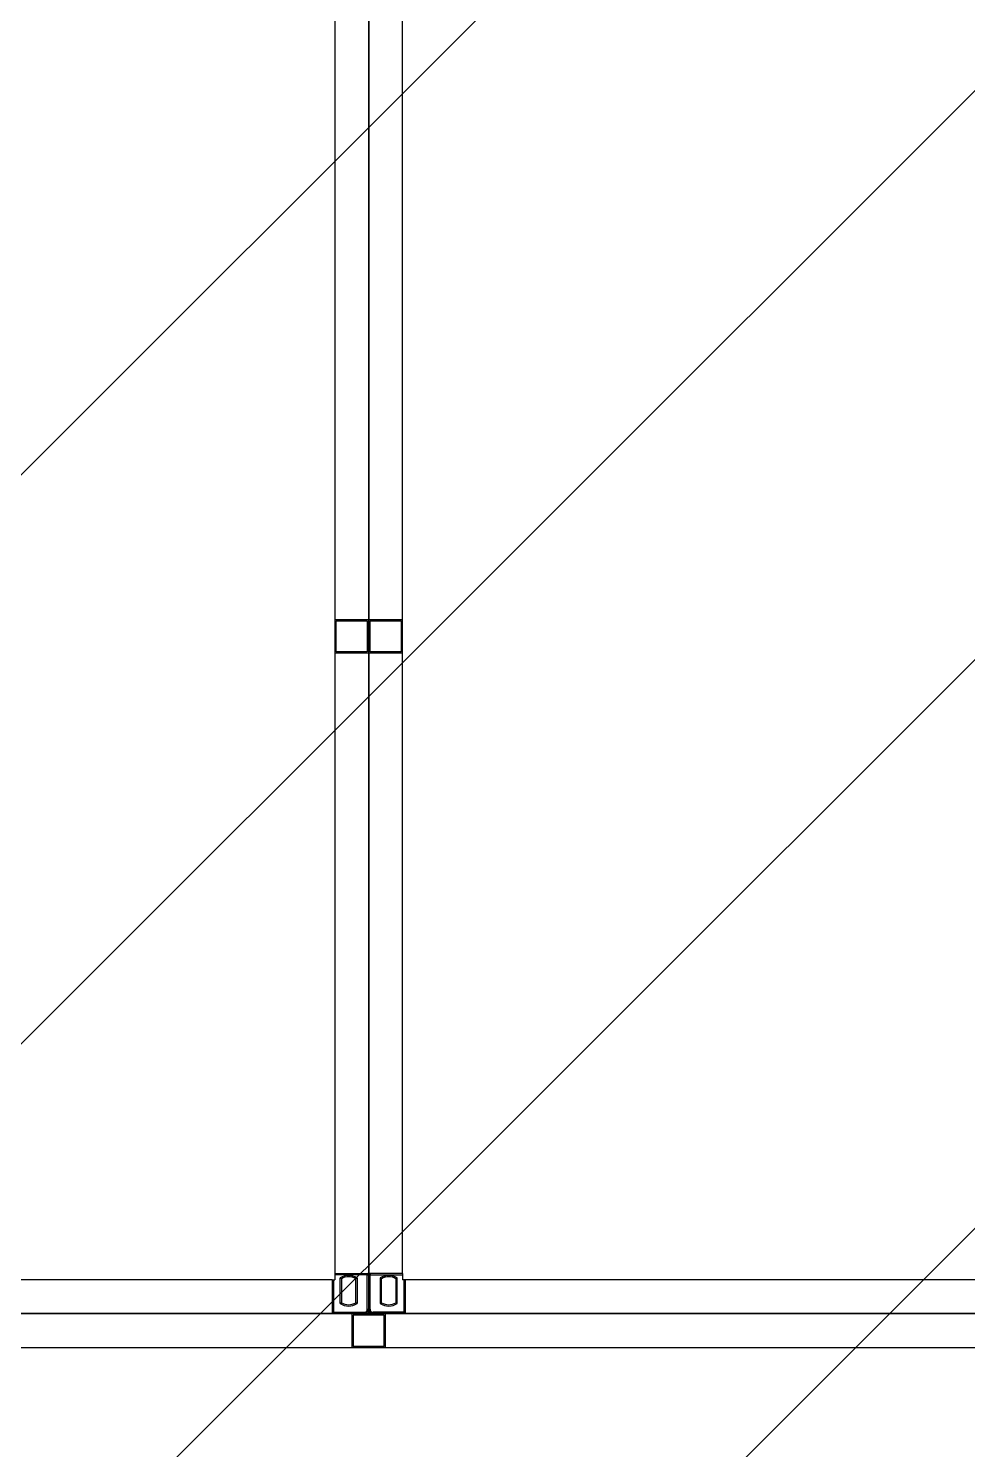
# Model space of a CAD drawing. Header units: millimetres. Extents: x 4133871 to 4440428, y -545651 to -495191.
# Drawn here: x 4276887.3 to 4277136.8, y -500579.2 to -500201.5 of the extents above; entities that cross this region are included whole.
import ezdxf

# ---------------------------------------------------------------- set-up
doc = ezdxf.new("R2010")
doc.units = ezdxf.units.MM
doc.header["$LTSCALE"] = 60
doc.layers.add('3', color=3, linetype='Continuous')

# ---------------------------------------------------------------- blocks, each defined once
blk = doc.blocks.new('KEY PLAN_NEW')
at = {"color": 253}
for p, q in [((-1346.86, -1315.5), (-1346.86, -1428.38)), ((-1340.86, -1428.38), (-1340.86, -1315.5)), ((-1346.86, -1370.44), (-1346.86, -1373.44)), ((-1346.86, -1370.44), (-1343.86, -1370.44)), ((-1346.74, -1373.32), (-1346.74, -1370.56)), ((-1346.74, -1370.56), (-1343.98, -1370.56)), ((-1343.98, -1370.56), (-1343.98, -1373.32)), ((-1343.98, -1370.56), (-1343.98, -1373.32)), ((-1343.86, -1373.44), (-1343.86, -1370.44)), ((-1343.86, -1370.44), (-1343.86, -1373.44)), ((-1343.86, -1370.44), (-1340.86, -1370.44)), ((-1343.74, -1373.32), (-1343.74, -1370.56)), ((-1343.74, -1370.56), (-1340.98, -1370.56)), ((-1340.98, -1370.56), (-1340.98, -1373.32)), ((-1340.98, -1370.56), (-1340.98, -1373.32)), ((-1340.86, -1373.44), (-1340.86, -1370.44)), ((-1343.86, -1373.44), (-1346.86, -1373.44)), ((-1343.98, -1373.32), (-1346.74, -1373.32)), ((-1340.86, -1373.44), (-1343.86, -1373.44)), ((-1340.98, -1373.32), (-1343.74, -1373.32)), ((-1346.86, -1428.38), (-1346.86, -1428.94)), ((-1340.86, -1428.38), (-1340.86, -1428.94)), ((-1347.1, -1428.94), (-1400.62, -1428.94)), ((-1347.1, -1428.94), (-1346.86, -1428.94)), ((-1340.62, -1428.94), (-1340.86, -1428.94)), ((-1287.1, -1428.94), (-1340.62, -1428.94)), ((-1345.36, -1431.94), (-1345.36, -1434.94)), ((-1345.36, -1431.94), (-1342.36, -1431.94)), ((-1342.48, -1432.06), (-1345.24, -1432.06)), ((-1342.48, -1432.06), (-1345.24, -1432.06)), ((-1345.24, -1432.06), (-1345.24, -1434.82)), ((-1342.48, -1434.82), (-1342.48, -1432.06)), ((-1342.36, -1434.94), (-1342.36, -1431.94)), ((-1580.3, -1434.94), (-1287.42, -1434.94)), ((-1342.36, -1434.94), (-1345.36, -1434.94)), ((-1345.24, -1434.82), (-1342.48, -1434.82))]:
    blk.add_line(p, q, dxfattribs=at)
at = {"color": 253, "linetype": 'Continuous'}
for p, q in [((-1346.86, -1428.38), (-1343.86, -1428.38)), ((-1343.98, -1428.5), (-1346.86, -1428.5)), ((-1346.4, -1431.04), (-1346.4, -1428.78)), ((-1346.28, -1428.85), (-1346.28, -1430.98)), ((-1345.01, -1430.98), (-1345.01, -1428.85)), ((-1344.89, -1428.78), (-1344.89, -1431.04)), ((-1343.98, -1428.38), (-1343.98, -1428.5)), ((-1343.98, -1428.5), (-1343.86, -1428.5)), ((-1343.98, -1431.53), (-1343.98, -1428.5)), ((-1340.86, -1428.38), (-1343.86, -1428.38)), ((-1343.74, -1428.5), (-1343.86, -1428.5)), ((-1343.74, -1428.38), (-1343.74, -1428.5)), ((-1343.74, -1428.5), (-1340.86, -1428.5)), ((-1343.74, -1431.53), (-1343.74, -1428.5)), ((-1342.84, -1428.78), (-1342.84, -1431.04)), ((-1342.72, -1430.98), (-1342.72, -1428.85)), ((-1341.45, -1428.85), (-1341.45, -1430.98)), ((-1341.33, -1431.04), (-1341.33, -1428.78)), ((-1347.1, -1428.94), (-1347.1, -1431.94)), ((-1346.98, -1428.94), (-1346.98, -1431.82)), ((-1340.74, -1428.94), (-1340.74, -1431.82)), ((-1340.62, -1428.94), (-1340.62, -1431.94)), ((-1347.1, -1431.82), (-1346.98, -1431.82)), ((-1346.98, -1431.94), (-1346.98, -1431.82)), ((-1346.98, -1431.82), (-1344.27, -1431.82)), ((-1344.27, -1431.82), (-1344.27, -1431.94)), ((-1343.98, -1431.53), (-1343.86, -1431.53)), ((-1343.98, -1431.82), (-1343.98, -1431.82)), ((-1343.98, -1431.82), (-1343.98, -1431.82)), ((-1343.74, -1431.53), (-1343.86, -1431.53)), ((-1343.74, -1431.82), (-1343.74, -1431.82)), ((-1343.74, -1431.82), (-1343.74, -1431.82)), ((-1343.45, -1431.82), (-1343.45, -1431.94)), ((-1340.74, -1431.82), (-1343.45, -1431.82)), ((-1340.74, -1431.94), (-1340.74, -1431.82)), ((-1340.62, -1431.82), (-1340.74, -1431.82))]:
    blk.add_line(p, q, dxfattribs=at)
at = {"color": 253}
for points in [[(-1403.86, -1311.94), (-1343.86, -1311.94), (-1343.86, -1431.94), (-1403.86, -1431.94)], [(-1343.86, -1311.94), (-1283.86, -1311.94), (-1283.86, -1431.94), (-1343.86, -1431.94)], [(-1583.86, -1491.94), (-1583.86, -1431.94), (-1283.86, -1431.94), (-1283.86, -1491.94)]]:
    blk.add_lwpolyline(points, close=True, dxfattribs=at)
at = {"color": 253, "linetype": 'Continuous'}
for centre, radius, start, end in [((-1345.64, -1429.91), 1.36, 56.2792, 123.7208), ((-1345.64, -1429.91), 1.24, 59.1964, 120.8036), ((-1343.98, -1428.5), 0.12, 0, 90), ((-1343.74, -1428.5), 0.12, 90, 180), ((-1342.08, -1429.91), 1.36, 56.2792, 123.7208), ((-1342.08, -1429.91), 1.24, 59.1964, 120.8036), ((-1345.64, -1429.91), 1.36, 236.2792, 303.7208), ((-1345.64, -1429.91), 1.24, 239.1964, 300.8036), ((-1342.08, -1429.91), 1.36, 236.2792, 303.7208), ((-1342.08, -1429.91), 1.24, 239.1964, 300.8036), ((-1346.98, -1431.82), 0.12, 180, 270), ((-1344.27, -1431.53), 0.41, 270, 0), ((-1344.27, -1431.53), 0.29, 270, 0), ((-1343.45, -1431.53), 0.41, 180, 270), ((-1343.45, -1431.53), 0.29, 180, 270), ((-1340.74, -1431.82), 0.12, 270, 0)]:
    blk.add_arc(centre, radius, start, end, dxfattribs=at)
for points, knots in [([(-1346.28, -1428.85), (-1346.28, -1428.85, 46), (-1346.28, -1428.85, 46), (-1346.28, -1428.85, 46), (-1346.28, -1428.85, 46), (-1346.28, -1428.85, 46), (-1346.28, -1428.85, 46), (-1346.28, -1428.85, 46), (-1346.28, -1428.85, 46), (-1346.28, -1428.85, 46), (-1346.28, -1428.84, 46), (-1346.29, -1428.84, 46), (-1346.29, -1428.84, 46), (-1346.29, -1428.84, 46), (-1346.29, -1428.84, 46), (-1346.29, -1428.84, 46), (-1346.3, -1428.84, 46), (-1346.3, -1428.84, 46), (-1346.3, -1428.84, 46), (-1346.3, -1428.84, 46), (-1346.3, -1428.83, 46), (-1346.3, -1428.83, 46), (-1346.31, -1428.83, 46), (-1346.31, -1428.83, 46), (-1346.32, -1428.83, 46), (-1346.32, -1428.83, 46), (-1346.32, -1428.82, 46), (-1346.32, -1428.82, 46), (-1346.32, -1428.82, 46), (-1346.32, -1428.82, 46), (-1346.33, -1428.82, 46), (-1346.33, -1428.82, 46), (-1346.34, -1428.82, 46), (-1346.34, -1428.81, 46), (-1346.35, -1428.81, 46), (-1346.35, -1428.81, 46), (-1346.35, -1428.81, 46), (-1346.35, -1428.81, 46), (-1346.36, -1428.8, 46), (-1346.36, -1428.8, 46), (-1346.36, -1428.8, 46), (-1346.36, -1428.8, 46), (-1346.37, -1428.8, 46), (-1346.37, -1428.8, 46), (-1346.38, -1428.79, 46), (-1346.38, -1428.79, 46), (-1346.39, -1428.79, 46), (-1346.39, -1428.79, 46), (-1346.39, -1428.78, 46), (-1346.39, -1428.78, 46), (-1346.39, -1428.78, 46), (-1346.4, -1428.78, 46), (-1346.4, -1428.78, 46), (-1346.4, -1428.78, 46)], [0, 0, 0, 0, 0.06206, 0.12459, 0.12459, 0.155854, 0.155854, 0.171487, 0.171487, 0.187119, 0.187119, 0.249648, 0.249648, 0.312178, 0.312178, 0.343442, 0.343442, 0.359075, 0.359075, 0.374707, 0.374707, 0.437236, 0.437236, 0.499766, 0.499766, 0.53103, 0.53103, 0.546663, 0.546663, 0.562295, 0.562295, 0.624824, 0.624824, 0.687353, 0.687353, 0.749883, 0.749883, 0.765515, 0.765515, 0.781147, 0.781147, 0.812412, 0.812412, 0.874941, 0.874941, 0.937471, 0.937471, 0.968735, 0.968735, 0.984368, 0.992184, 0.992184, 1, 1, 1, 1]), ([(-1344.89, -1428.78), (-1344.89, -1428.78, 46), (-1344.89, -1428.78, 46), (-1344.89, -1428.78, 46), (-1344.89, -1428.78, 46), (-1344.89, -1428.78, 46), (-1344.89, -1428.79, 46), (-1344.9, -1428.79, 46), (-1344.9, -1428.79, 46), (-1344.91, -1428.79, 46), (-1344.91, -1428.8, 46), (-1344.92, -1428.8, 46), (-1344.92, -1428.8, 46), (-1344.92, -1428.8, 46), (-1344.93, -1428.8, 46), (-1344.93, -1428.8, 46), (-1344.93, -1428.81, 46), (-1344.93, -1428.81, 46), (-1344.93, -1428.81, 46), (-1344.94, -1428.81, 46), (-1344.94, -1428.81, 46), (-1344.95, -1428.82, 46), (-1344.95, -1428.82, 46), (-1344.96, -1428.82, 46), (-1344.96, -1428.82, 46), (-1344.96, -1428.82, 46), (-1344.96, -1428.82, 46), (-1344.96, -1428.82, 46), (-1344.97, -1428.83, 46), (-1344.97, -1428.83, 46), (-1344.97, -1428.83, 46), (-1344.97, -1428.83, 46), (-1344.98, -1428.83, 46), (-1344.98, -1428.83, 46), (-1344.99, -1428.84, 46), (-1344.99, -1428.84, 46), (-1344.99, -1428.84, 46), (-1344.99, -1428.84, 46), (-1344.99, -1428.84, 46), (-1344.99, -1428.84, 46), (-1344.99, -1428.84, 46), (-1344.99, -1428.84, 46), (-1345, -1428.84, 46), (-1345, -1428.84, 46), (-1345, -1428.85, 46), (-1345, -1428.85, 46), (-1345, -1428.85, 46), (-1345, -1428.85, 46), (-1345, -1428.85, 46), (-1345, -1428.85, 46), (-1345.01, -1428.85, 46), (-1345.01, -1428.85, 46), (-1345.01, -1428.85, 46), (-1345.01, -1428.85, 46)], [0, 0, 0, 0, 0.00782, 0.00782, 0.015639, 0.031279, 0.031279, 0.062557, 0.062557, 0.125114, 0.125114, 0.187671, 0.187671, 0.21895, 0.21895, 0.234589, 0.234589, 0.250228, 0.250228, 0.312785, 0.312785, 0.375342, 0.375342, 0.437899, 0.437899, 0.453538, 0.453538, 0.469178, 0.469178, 0.500456, 0.500456, 0.563013, 0.563013, 0.62557, 0.62557, 0.641209, 0.641209, 0.656849, 0.656849, 0.688127, 0.688127, 0.750684, 0.750684, 0.813241, 0.813241, 0.828881, 0.828881, 0.84452, 0.84452, 0.875798, 0.875798, 0.938355, 1, 1, 1, 1]), ([(-1342.84, -1428.78), (-1342.84, -1428.78, 46), (-1342.84, -1428.78, 46), (-1342.83, -1428.78, 46), (-1342.83, -1428.78, 46), (-1342.83, -1428.78, 46), (-1342.83, -1428.79, 46), (-1342.83, -1428.79, 46), (-1342.82, -1428.79, 46), (-1342.82, -1428.79, 46), (-1342.81, -1428.8, 46), (-1342.81, -1428.8, 46), (-1342.8, -1428.8, 46), (-1342.8, -1428.8, 46), (-1342.8, -1428.8, 46), (-1342.8, -1428.8, 46), (-1342.79, -1428.81, 46), (-1342.79, -1428.81, 46), (-1342.79, -1428.81, 46), (-1342.79, -1428.81, 46), (-1342.78, -1428.81, 46), (-1342.78, -1428.82, 46), (-1342.77, -1428.82, 46), (-1342.77, -1428.82, 46), (-1342.76, -1428.82, 46), (-1342.76, -1428.82, 46), (-1342.76, -1428.82, 46), (-1342.76, -1428.82, 46), (-1342.76, -1428.83, 46), (-1342.76, -1428.83, 46), (-1342.75, -1428.83, 46), (-1342.75, -1428.83, 46), (-1342.74, -1428.83, 46), (-1342.74, -1428.83, 46), (-1342.74, -1428.84, 46), (-1342.74, -1428.84, 46), (-1342.74, -1428.84, 46), (-1342.74, -1428.84, 46), (-1342.73, -1428.84, 46), (-1342.73, -1428.84, 46), (-1342.73, -1428.84, 46), (-1342.73, -1428.84, 46), (-1342.73, -1428.84, 46), (-1342.72, -1428.84, 46), (-1342.72, -1428.85, 46), (-1342.72, -1428.85, 46), (-1342.72, -1428.85, 46), (-1342.72, -1428.85, 46), (-1342.72, -1428.85, 46), (-1342.72, -1428.85, 46), (-1342.72, -1428.85, 46), (-1342.72, -1428.85, 46), (-1342.72, -1428.85, 46), (-1342.72, -1428.85, 46)], [0, 0, 0, 0, 0.00782, 0.00782, 0.015639, 0.031279, 0.031279, 0.062557, 0.062557, 0.125114, 0.125114, 0.187671, 0.187671, 0.21895, 0.21895, 0.234589, 0.234589, 0.250228, 0.250228, 0.312785, 0.312785, 0.375342, 0.375342, 0.437899, 0.437899, 0.453538, 0.453538, 0.469178, 0.469178, 0.500456, 0.500456, 0.563013, 0.563013, 0.62557, 0.62557, 0.641209, 0.641209, 0.656849, 0.656849, 0.688127, 0.688127, 0.750684, 0.750684, 0.813241, 0.813241, 0.828881, 0.828881, 0.84452, 0.84452, 0.875798, 0.875798, 0.938355, 1, 1, 1, 1]), ([(-1341.45, -1428.85), (-1341.45, -1428.85, 46), (-1341.45, -1428.85, 46), (-1341.45, -1428.85, 46), (-1341.44, -1428.85, 46), (-1341.44, -1428.85, 46), (-1341.44, -1428.85, 46), (-1341.44, -1428.85, 46), (-1341.44, -1428.85, 46), (-1341.44, -1428.85, 46), (-1341.44, -1428.84, 46), (-1341.44, -1428.84, 46), (-1341.43, -1428.84, 46), (-1341.43, -1428.84, 46), (-1341.43, -1428.84, 46), (-1341.43, -1428.84, 46), (-1341.43, -1428.84, 46), (-1341.43, -1428.84, 46), (-1341.43, -1428.84, 46), (-1341.43, -1428.84, 46), (-1341.42, -1428.83, 46), (-1341.42, -1428.83, 46), (-1341.41, -1428.83, 46), (-1341.41, -1428.83, 46), (-1341.41, -1428.83, 46), (-1341.41, -1428.83, 46), (-1341.4, -1428.82, 46), (-1341.4, -1428.82, 46), (-1341.4, -1428.82, 46), (-1341.4, -1428.82, 46), (-1341.4, -1428.82, 46), (-1341.39, -1428.82, 46), (-1341.39, -1428.82, 46), (-1341.38, -1428.81, 46), (-1341.38, -1428.81, 46), (-1341.37, -1428.81, 46), (-1341.37, -1428.81, 46), (-1341.37, -1428.81, 46), (-1341.37, -1428.8, 46), (-1341.37, -1428.8, 46), (-1341.36, -1428.8, 46), (-1341.36, -1428.8, 46), (-1341.36, -1428.8, 46), (-1341.35, -1428.8, 46), (-1341.35, -1428.79, 46), (-1341.34, -1428.79, 46), (-1341.34, -1428.79, 46), (-1341.33, -1428.79, 46), (-1341.33, -1428.78, 46), (-1341.33, -1428.78, 46), (-1341.33, -1428.78, 46), (-1341.33, -1428.78, 46), (-1341.33, -1428.78, 46), (-1341.33, -1428.78, 46)], [0, 0, 0, 0, 0.06206, 0.12459, 0.12459, 0.155854, 0.155854, 0.171487, 0.171487, 0.187119, 0.187119, 0.249648, 0.249648, 0.312178, 0.312178, 0.343442, 0.343442, 0.359075, 0.359075, 0.374707, 0.374707, 0.437236, 0.437236, 0.499766, 0.499766, 0.53103, 0.53103, 0.546663, 0.546663, 0.562295, 0.562295, 0.624824, 0.624824, 0.687353, 0.687353, 0.749883, 0.749883, 0.765515, 0.765515, 0.781147, 0.781147, 0.812412, 0.812412, 0.874941, 0.874941, 0.937471, 0.937471, 0.968735, 0.968735, 0.984368, 0.992184, 0.992184, 1, 1, 1, 1]), ([(-1346.28, -1430.98), (-1346.28, -1430.98, 46), (-1346.28, -1430.98, 46), (-1346.28, -1430.98, 46), (-1346.28, -1430.98, 46), (-1346.28, -1430.98, 46), (-1346.28, -1430.98, 46), (-1346.28, -1430.98, 46), (-1346.28, -1430.98, 46), (-1346.28, -1430.98, 46), (-1346.28, -1430.98, 46), (-1346.29, -1430.98, 46), (-1346.29, -1430.99, 46), (-1346.29, -1430.99, 46), (-1346.29, -1430.99, 46), (-1346.29, -1430.99, 46), (-1346.3, -1430.99, 46), (-1346.3, -1430.99, 46), (-1346.3, -1430.99, 46), (-1346.3, -1430.99, 46), (-1346.3, -1430.99, 46), (-1346.3, -1430.99, 46), (-1346.31, -1431, 46), (-1346.31, -1431, 46), (-1346.32, -1431, 46), (-1346.32, -1431, 46), (-1346.32, -1431, 46), (-1346.32, -1431, 46), (-1346.32, -1431, 46), (-1346.32, -1431, 46), (-1346.33, -1431.01, 46), (-1346.33, -1431.01, 46), (-1346.34, -1431.01, 46), (-1346.34, -1431.01, 46), (-1346.35, -1431.02, 46), (-1346.35, -1431.02, 46), (-1346.35, -1431.02, 46), (-1346.35, -1431.02, 46), (-1346.36, -1431.02, 46), (-1346.36, -1431.02, 46), (-1346.36, -1431.03, 46), (-1346.36, -1431.03, 46), (-1346.37, -1431.03, 46), (-1346.37, -1431.03, 46), (-1346.38, -1431.03, 46), (-1346.38, -1431.04, 46), (-1346.39, -1431.04, 46), (-1346.39, -1431.04, 46), (-1346.39, -1431.04, 46), (-1346.39, -1431.04, 46), (-1346.39, -1431.04, 46), (-1346.4, -1431.04, 46), (-1346.4, -1431.04, 46), (-1346.4, -1431.04, 46)], [0, 0, 0, 0, 0.06206, 0.12459, 0.12459, 0.155854, 0.155854, 0.171487, 0.171487, 0.187119, 0.187119, 0.249648, 0.249648, 0.312178, 0.312178, 0.343442, 0.343442, 0.359075, 0.359075, 0.374707, 0.374707, 0.437236, 0.437236, 0.499766, 0.499766, 0.53103, 0.53103, 0.546663, 0.546663, 0.562295, 0.562295, 0.624824, 0.624824, 0.687353, 0.687353, 0.749883, 0.749883, 0.765515, 0.765515, 0.781147, 0.781147, 0.812412, 0.812412, 0.874941, 0.874941, 0.937471, 0.937471, 0.968735, 0.968735, 0.984368, 0.992184, 0.992184, 1, 1, 1, 1]), ([(-1344.89, -1431.04), (-1344.89, -1431.04, 46), (-1344.89, -1431.04, 46), (-1344.89, -1431.04, 46), (-1344.89, -1431.04, 46), (-1344.89, -1431.04, 46), (-1344.89, -1431.04, 46), (-1344.9, -1431.04, 46), (-1344.9, -1431.04, 46), (-1344.91, -1431.03, 46), (-1344.91, -1431.03, 46), (-1344.92, -1431.03, 46), (-1344.92, -1431.03, 46), (-1344.92, -1431.03, 46), (-1344.93, -1431.02, 46), (-1344.93, -1431.02, 46), (-1344.93, -1431.02, 46), (-1344.93, -1431.02, 46), (-1344.93, -1431.02, 46), (-1344.94, -1431.02, 46), (-1344.94, -1431.01, 46), (-1344.95, -1431.01, 46), (-1344.95, -1431.01, 46), (-1344.96, -1431.01, 46), (-1344.96, -1431, 46), (-1344.96, -1431, 46), (-1344.96, -1431, 46), (-1344.96, -1431, 46), (-1344.97, -1431, 46), (-1344.97, -1431, 46), (-1344.97, -1431, 46), (-1344.97, -1431, 46), (-1344.98, -1430.99, 46), (-1344.98, -1430.99, 46), (-1344.99, -1430.99, 46), (-1344.99, -1430.99, 46), (-1344.99, -1430.99, 46), (-1344.99, -1430.99, 46), (-1344.99, -1430.99, 46), (-1344.99, -1430.99, 46), (-1344.99, -1430.99, 46), (-1344.99, -1430.99, 46), (-1345, -1430.98, 46), (-1345, -1430.98, 46), (-1345, -1430.98, 46), (-1345, -1430.98, 46), (-1345, -1430.98, 46), (-1345, -1430.98, 46), (-1345, -1430.98, 46), (-1345, -1430.98, 46), (-1345.01, -1430.98, 46), (-1345.01, -1430.98, 46), (-1345.01, -1430.98, 46), (-1345.01, -1430.98, 46)], [0, 0, 0, 0, 0.00782, 0.00782, 0.015639, 0.031279, 0.031279, 0.062557, 0.062557, 0.125114, 0.125114, 0.187671, 0.187671, 0.21895, 0.21895, 0.234589, 0.234589, 0.250228, 0.250228, 0.312785, 0.312785, 0.375342, 0.375342, 0.437899, 0.437899, 0.453538, 0.453538, 0.469178, 0.469178, 0.500456, 0.500456, 0.563013, 0.563013, 0.62557, 0.62557, 0.641209, 0.641209, 0.656849, 0.656849, 0.688127, 0.688127, 0.750684, 0.750684, 0.813241, 0.813241, 0.828881, 0.828881, 0.84452, 0.84452, 0.875798, 0.875798, 0.938355, 1, 1, 1, 1]), ([(-1342.84, -1431.04), (-1342.84, -1431.04, 46), (-1342.84, -1431.04, 46), (-1342.83, -1431.04, 46), (-1342.83, -1431.04, 46), (-1342.83, -1431.04, 46), (-1342.83, -1431.04, 46), (-1342.83, -1431.04, 46), (-1342.82, -1431.04, 46), (-1342.82, -1431.03, 46), (-1342.81, -1431.03, 46), (-1342.81, -1431.03, 46), (-1342.8, -1431.03, 46), (-1342.8, -1431.03, 46), (-1342.8, -1431.02, 46), (-1342.8, -1431.02, 46), (-1342.79, -1431.02, 46), (-1342.79, -1431.02, 46), (-1342.79, -1431.02, 46), (-1342.79, -1431.02, 46), (-1342.78, -1431.01, 46), (-1342.78, -1431.01, 46), (-1342.77, -1431.01, 46), (-1342.77, -1431.01, 46), (-1342.76, -1431, 46), (-1342.76, -1431, 46), (-1342.76, -1431, 46), (-1342.76, -1431, 46), (-1342.76, -1431, 46), (-1342.76, -1431, 46), (-1342.75, -1431, 46), (-1342.75, -1431, 46), (-1342.74, -1430.99, 46), (-1342.74, -1430.99, 46), (-1342.74, -1430.99, 46), (-1342.74, -1430.99, 46), (-1342.74, -1430.99, 46), (-1342.74, -1430.99, 46), (-1342.73, -1430.99, 46), (-1342.73, -1430.99, 46), (-1342.73, -1430.99, 46), (-1342.73, -1430.99, 46), (-1342.73, -1430.98, 46), (-1342.72, -1430.98, 46), (-1342.72, -1430.98, 46), (-1342.72, -1430.98, 46), (-1342.72, -1430.98, 46), (-1342.72, -1430.98, 46), (-1342.72, -1430.98, 46), (-1342.72, -1430.98, 46), (-1342.72, -1430.98, 46), (-1342.72, -1430.98, 46), (-1342.72, -1430.98, 46), (-1342.72, -1430.98, 46)], [0, 0, 0, 0, 0.00782, 0.00782, 0.015639, 0.031279, 0.031279, 0.062557, 0.062557, 0.125114, 0.125114, 0.187671, 0.187671, 0.21895, 0.21895, 0.234589, 0.234589, 0.250228, 0.250228, 0.312785, 0.312785, 0.375342, 0.375342, 0.437899, 0.437899, 0.453538, 0.453538, 0.469178, 0.469178, 0.500456, 0.500456, 0.563013, 0.563013, 0.62557, 0.62557, 0.641209, 0.641209, 0.656849, 0.656849, 0.688127, 0.688127, 0.750684, 0.750684, 0.813241, 0.813241, 0.828881, 0.828881, 0.84452, 0.84452, 0.875798, 0.875798, 0.938355, 1, 1, 1, 1]), ([(-1341.45, -1430.98), (-1341.45, -1430.98, 46), (-1341.45, -1430.98, 46), (-1341.45, -1430.98, 46), (-1341.44, -1430.98, 46), (-1341.44, -1430.98, 46), (-1341.44, -1430.98, 46), (-1341.44, -1430.98, 46), (-1341.44, -1430.98, 46), (-1341.44, -1430.98, 46), (-1341.44, -1430.98, 46), (-1341.44, -1430.98, 46), (-1341.43, -1430.99, 46), (-1341.43, -1430.99, 46), (-1341.43, -1430.99, 46), (-1341.43, -1430.99, 46), (-1341.43, -1430.99, 46), (-1341.43, -1430.99, 46), (-1341.43, -1430.99, 46), (-1341.43, -1430.99, 46), (-1341.42, -1430.99, 46), (-1341.42, -1430.99, 46), (-1341.41, -1431, 46), (-1341.41, -1431, 46), (-1341.41, -1431, 46), (-1341.41, -1431, 46), (-1341.4, -1431, 46), (-1341.4, -1431, 46), (-1341.4, -1431, 46), (-1341.4, -1431, 46), (-1341.4, -1431.01, 46), (-1341.39, -1431.01, 46), (-1341.39, -1431.01, 46), (-1341.38, -1431.01, 46), (-1341.38, -1431.02, 46), (-1341.37, -1431.02, 46), (-1341.37, -1431.02, 46), (-1341.37, -1431.02, 46), (-1341.37, -1431.02, 46), (-1341.37, -1431.02, 46), (-1341.36, -1431.03, 46), (-1341.36, -1431.03, 46), (-1341.36, -1431.03, 46), (-1341.35, -1431.03, 46), (-1341.35, -1431.03, 46), (-1341.34, -1431.04, 46), (-1341.34, -1431.04, 46), (-1341.33, -1431.04, 46), (-1341.33, -1431.04, 46), (-1341.33, -1431.04, 46), (-1341.33, -1431.04, 46), (-1341.33, -1431.04, 46), (-1341.33, -1431.04, 46), (-1341.33, -1431.04, 46)], [0, 0, 0, 0, 0.06206, 0.12459, 0.12459, 0.155854, 0.155854, 0.171487, 0.171487, 0.187119, 0.187119, 0.249648, 0.249648, 0.312178, 0.312178, 0.343442, 0.343442, 0.359075, 0.359075, 0.374707, 0.374707, 0.437236, 0.437236, 0.499766, 0.499766, 0.53103, 0.53103, 0.546663, 0.546663, 0.562295, 0.562295, 0.624824, 0.624824, 0.687353, 0.687353, 0.749883, 0.749883, 0.765515, 0.765515, 0.781147, 0.781147, 0.812412, 0.812412, 0.874941, 0.874941, 0.937471, 0.937471, 0.968735, 0.968735, 0.984368, 0.992184, 0.992184, 1, 1, 1, 1])]:
    blk.add_open_spline(points, degree=3, knots=knots, dxfattribs=at)

msp = doc.modelspace()

# ---------------------------------------------------------------- hatches: boundary and pattern name
at = {"layer": '3'}
h = msp.add_hatch(dxfattribs=at)
h.set_pattern_fill('ANSI31', color=256, scale=855.36)
h.set_pattern_definition([(45, (64725.06, -107751.94), (-75.603857, 75.603857), [])])
h.paths.add_polyline_path([(4276337.71, -500083.05), (4276517.71, -500083.05), (4276517.71, -499723.05), (4277057.71, -499723.05), (4277057.71, -499543.05), (4278157.71, -499543.05), (4278157.71, -499665.45), (4278998.07, -499665.45), (4278998.07, -500263.05), (4279057.71, -500263.05), (4279057.71, -501723.05), (4277806.71, -501723.05), (4277806.71, -501727.55), (4277797.71, -501727.55), (4277797.71, -501903.05), (4277237.71, -501903.05), (4277237.71, -501543.05), (4276877.71, -501543.05), (4276877.71, -501183.05), (4276517.71, -501183.05), (4276517.71, -500823.05), (4275977.71, -500823.05), (4275977.71, -500443.05), (4276337.71, -500443.05)])

# ---------------------------------------------------------------- block references
at = {"xscale": 3, "yscale": 3, "zscale": 3}
msp.add_blockref('KEY PLAN_NEW', (4281009.3, -496247.22), dxfattribs=at)

doc.saveas('drawing.dxf')
